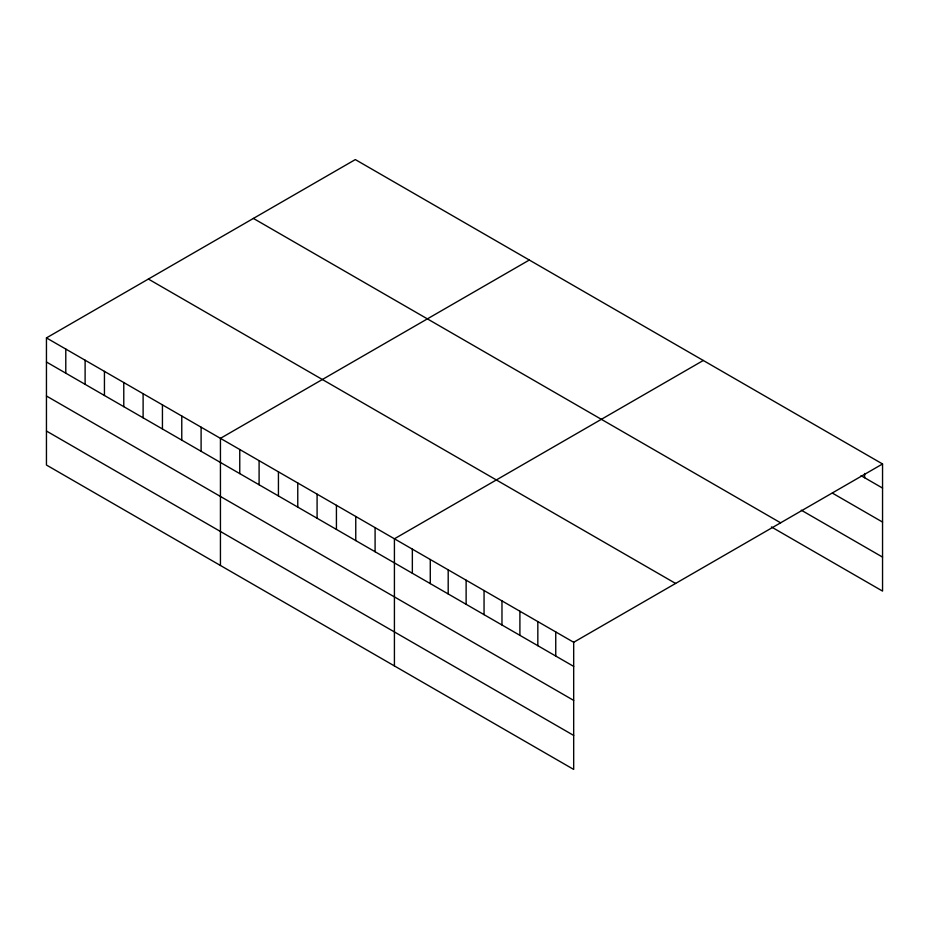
<?xml version="1.0" encoding="UTF-8"?>
<svg xmlns="http://www.w3.org/2000/svg" width="929" height="929" viewBox="0 0 929 929"><rect width="100%" height="100%" fill="white"/><g stroke="black" fill="none" stroke-linecap="round" stroke-linejoin="round"><path stroke-width="1.39" d="M46.45 337.901L573.681 642.287L573.681 769.421L46.45 465.034L46.45 337.901L355.319 159.579L882.55 463.966L882.55 591.099L771.407 526.94M529.309 260.027L220.44 438.349L220.44 565.482M703.288 360.475L394.419 538.797L394.419 665.93M573.681 642.287L882.55 463.966M861.044 475.66L882.55 488.073M832.361 493.09L882.55 522.075M801.286 510.184L882.55 557.098M253.396 218.42L780.627 522.818M148.373 279.048L675.604 583.447M46.45 362.008L573.681 666.395M46.45 396.009L573.681 700.396M46.45 431.033L573.681 735.431M864.62 473.465L864.62 477.727M555.751 631.941L555.751 656.048M537.833 621.594L537.833 645.701M519.903 611.247L519.903 635.355M501.974 600.9L501.974 624.996M484.055 590.542L484.055 614.65M466.126 580.195L466.126 604.303M448.196 569.849L448.196 593.956M430.278 559.502L430.278 583.598M412.348 549.144L412.348 573.251M375.095 527.637L375.095 551.745M355.761 516.478L355.761 540.585M336.426 505.318L336.426 529.425M317.091 494.158L317.091 518.266M297.768 482.999L297.768 507.095M278.433 471.827L278.433 495.935M259.098 460.668L259.098 484.775M239.763 449.508L239.763 473.616M201.105 427.189L201.105 451.297M181.77 416.029L181.77 440.137M162.436 404.87L162.436 428.966M143.112 393.71L143.112 417.806M123.778 382.539L123.778 406.647M104.443 371.379L104.443 395.487M85.108 360.22L85.108 384.327M65.785 349.06L65.785 373.168"/></g></svg>
